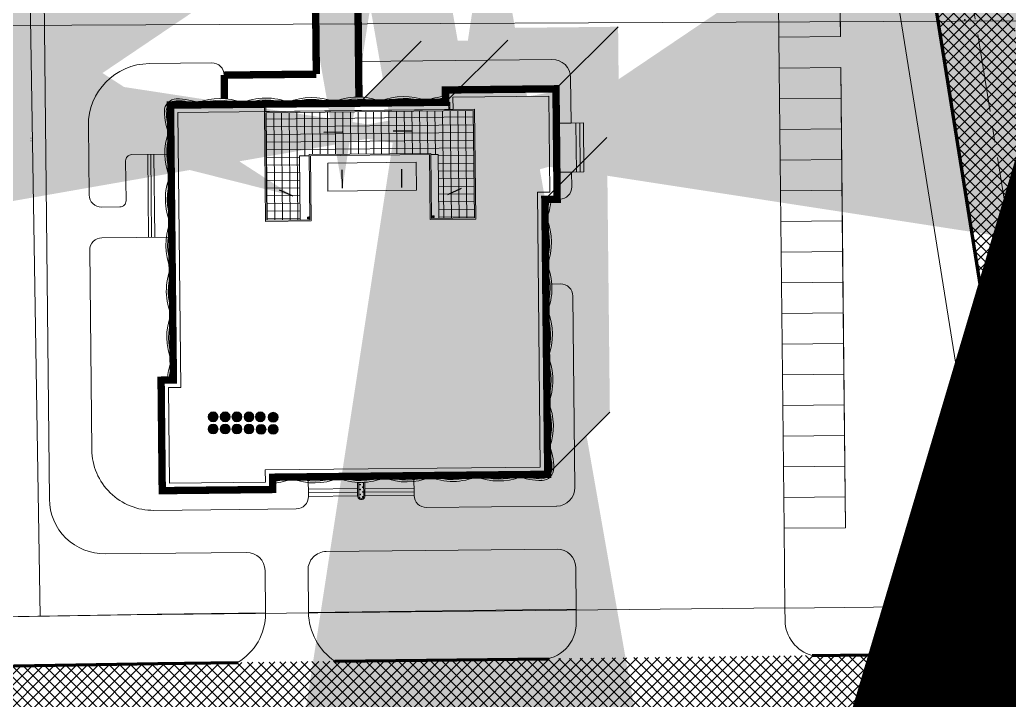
# Model space of a CAD drawing. Header units: millimetres. Extents: x 89040 to 596321, y -313033 to 2401191.
# Drawn here: x 596050.8 to 596131.4, y 1200620 to 1200675.4 of the extents above; entities that cross this region are included whole.
import ezdxf

# ---------------------------------------------------------------- set-up
doc = ezdxf.new("R2010")
doc.units = ezdxf.units.MM
doc.header["$MEASUREMENT"] = 0
doc.linetypes.add('CENTER', pattern=[50.8, 31.75, -6.35, 6.35, -6.35])
doc.layers.get('0').update_dxf_attribs({"color": 251, "lineweight": 9})
for name, color, linetype, lineweight in [('1', 8, 'Continuous', 13), ('3', 8, 'Continuous', 9), ('4 duong di', 11, 'Continuous', 9), ('BONGDO', 251, 'Continuous', 9), ('CAYXANH', 103, 'Continuous', 9), ('CONGTRINH', 7, 'Continuous', 20), ('CONGTRINH2', 30, 'Continuous', 18), ('HATCH', 8, 'Continuous', 5), ('KY HIEU', 9, 'Continuous', 9), ('LEDUONG', 6, 'Continuous', 20), ('LONGDUONG', 4, 'Continuous', 90), ('MANH', 8, 'Continuous', 9), ('NET 1', 53, 'Continuous', 15), ('NET 2', 8, 'Continuous', 9), ('tang cao', 7, 'Continuous', 5), ('TRAN', 141, 'Continuous', 9), ('truc', 8, 'CENTER', 9), ('VD', 144, 'Continuous', 5)]:
    doc.layers.add(name, color=color, linetype=linetype, lineweight=lineweight)
doc.layers.add('DUONG NOI BO CONG TRINH', color=7, linetype='Continuous', lineweight=20, true_color=0x5e5e5e)
doc.layers.add('NOI-SUY-5', color=5, linetype='Continuous')
doc.styles.add('THAO', font='VHELVCN.TTF')
doc.styles.add('VN', font='VHELVCN.TTF')
doc.dimstyles.new('HOA75', dxfattribs={"dimscale": 0, "dimtxt": 450, "dimasz": 120, "dimexe": 150, "dimexo": 0, "dimgap": 50, "dimtad": 1, "dimdec": 0, "dimrnd": 0.001, "dimzin": 13, "dimdsep": 46, "dimtxsty": 'VN', "dimblk": 'TICKA', "dimcen": 0.09, "dimclrd": 9, "dimclre": 9, "dimclrt": 7, "dimadec": 0, "dimazin": 0, "dimtfac": 1, "dimtdec": 0, "dimtix": 1, "dimtmove": 2, "dimatfit": 3, "dimldrblk": 'PL1', "dimfxl": 1, "dimtolj": 1, "dimtzin": 13, "dimarcsym": 0})
doc.dimstyles.new('SK100-M', dxfattribs={"dimscale": 100, "dimtxt": 3.6, "dimasz": 1.5, "dimexe": 3, "dimexo": 2, "dimgap": 0.5, "dimtad": 1, "dimdec": 0, "dimtxsty": 'THAO', "dimblk": 'ARCHTICK', "dimcen": 0.091, "dimdle": 3, "dimclrd": 256, "dimclre": 256, "dimclrt": 9, "dimadec": 0, "dimazin": 0, "dimtfac": 1, "dimtdec": 0, "dimtmove": 2, "dimatfit": 3, "dimfxl": 55, "dimfxlon": 1, "dimlwe": -1, "dimarcsym": 0})

# ---------------------------------------------------------------- blocks, each defined once
blk = doc.blocks.new('_ARCHTICK')
at = {"color": 0, "linetype": 'ByBlock', "const_width": 0.15}
blk.add_lwpolyline([(-0.5, -0.5), (0.5, 0.5)], dxfattribs=at)
blk = doc.blocks.new('A$C1DBB6D49')
at = {"layer": 'VD', "linetype": 'ByBlock'}
for p, q in [((0, 150), (150, 0)), ((150, 150), (0, 0))]:
    blk.add_line(p, q, dxfattribs=at)
blk.add_lwpolyline([(0, 0), (150, 0), (150, 150), (0, 150)], close=True, dxfattribs=at)
blk.add_circle((75, 75), 70, dxfattribs=at)
blk = doc.blocks.new('PL')
at = {"layer": '1', "ltscale": 100}
blk.add_line((4.0299, 0), (-6.6714, 0), dxfattribs=at)
at = {"layer": '1', "ltscale": 100, "const_width": 1.6}
blk.add_lwpolyline([(0, 0), (-2.5668, -8.5083)], dxfattribs=at)
blk = doc.blocks.new('PL1')
at = {"layer": '4 duong di', "ltscale": 100, "xscale": 0.25, "yscale": 0.25, "zscale": 0.25}
blk.add_blockref('PL', (0, 0), dxfattribs=at)
blk = doc.blocks.new('TICKA')
at = {"color": 0}
for p, q in [((0, 2.5), (0, -2.5)), ((-2.5, 0), (2.5, 0))]:
    blk.add_line(p, q, dxfattribs=at)
at = {"color": 0, "const_width": 0.5}
blk.add_lwpolyline([(-0.70711, -0.70711), (0.70711, 0.70711)], dxfattribs=at)
at = {"color": 0, "const_width": 0.25}
for points in [[(0.58211, 0.70711, 1), (0.83211, 0.70711, 1)], [(-0.83211, -0.70711, 1), (-0.58211, -0.70711, 1)]]:
    blk.add_lwpolyline(points, format="xyb", close=True, dxfattribs=at)

msp = doc.modelspace()

# ---------------------------------------------------------------- hatches: boundary and pattern name
at = {"layer": 'BONGDO'}
h = msp.add_hatch(dxfattribs=at)
h.set_pattern_fill('ANSI35', color=256, style=0)
h.set_pattern_definition([(45, (594650.35277, 1198136.11867), (-0.176776695, 0.176776695), []), (45, (594650.52954, 1198136.11867), (-0.176776695, 0.176776695), [0.3125, -0.0625, 0, -0.0625])])
h.paths.add_polyline_path([(596093.829, 1200638.386), (596098.887, 1200643.444), (596098.652, 1200665.843), (596099.652, 1200665.853), (596099.558, 1200674.853), (596090.558, 1200674.758), (596090.569, 1200673.758), (596083.519, 1200673.685), (596078.462, 1200668.627), (596085.511, 1200668.701), (596085.681, 1200669.703), (596094.5, 1200669.795), (596094.594, 1200660.895), (596093.594, 1200660.885)])
at = {"layer": 'DUONG NOI BO CONG TRINH'}
h = msp.add_hatch(dxfattribs=at)
h.set_pattern_fill('NET', color=256, scale=5, angle=45, style=0)
h.set_pattern_definition([(45, (594650.35277, 1198136.11867), (-0.44194174, 0.44194174), []), (135, (594650.35277, 1198136.11867), (-0.44194174, -0.44194174), [])])
h.paths.add_polyline_path([(596125.636, 1200623.821), (596145, 1200623.984), (596142.653, 1200625.111), (596141.555, 1200625.888), (596140.542, 1200626.912), (596139.37, 1200628.827), (596138.811, 1200630.746), (596138.46, 1200632.946), (596137.839, 1200636.845), (596125.251, 1200716.459), (596125.539, 1200718.587), (596127.119, 1200721.597), (596128.518, 1200722.909), (596129.963, 1200723.752), (596133.108, 1200724.458), (596135.009, 1200724.492), (596138.054, 1200724.547), (596137.946, 1200730.546), (596133.54, 1200730.466), (596129.898, 1200730.401), (596127.934, 1200730.61), (596125.845, 1200731.42), (596124.617, 1200732.268), (596122.898, 1200734.278), (596121.854, 1200737.141), (596121.487, 1200739.445), (596110.664, 1200807.35), (596110.222, 1200810.757), (596110.488, 1200812.802), (596111.107, 1200814.413), (596111.99, 1200815.772), (596113.474, 1200817.195), (596115.296, 1200818.202), (596117.762, 1200818.743), (596096.844, 1200817.536), (596099.878, 1200816.56), (596101.163, 1200815.716), (596102.462, 1200814.395), (596103.625, 1200812.328), (596104.048, 1200810.742), (596104.763, 1200806.254), (596113.894, 1200748.961), (596115.441, 1200739.26), (596115.403, 1200736.523), (596114.787, 1200734.612), (596112.482, 1200731.71), (596109.181, 1200730.171), (596106.202, 1200729.976), (596101.371, 1200729.892), (596004.234, 1200728.144), (595999.946, 1200728.067), (595997.79, 1200728.169), (595996.363, 1200728.729), (595995.115, 1200729.759), (595994.54, 1200730.567), (595994.052, 1200731.749), (595993.938, 1200733.809), (595991.47, 1200717.762), (595992.073, 1200719.487), (595993.122, 1200720.768), (595995.007, 1200721.801), (595997.234, 1200722.021), (595998.32, 1200722.045), (596004.052, 1200722.171), (596105.567, 1200723.92), (596108.982, 1200723.978), (596113.06, 1200723.754), (596116.201, 1200722.128), (596118.078, 1200719.824), (596119.058, 1200716.565), (596123.76, 1200687.063), (596132.032, 1200635.157), (596132.476, 1200631.737), (596132.121, 1200629.378), (596131.596, 1200628.089), (596130.593, 1200626.581), (596129.602, 1200625.594), (596128.396, 1200624.763), (596126.758, 1200624.069)])
h = msp.add_hatch(dxfattribs=at)
h.set_pattern_fill('NET', color=256, scale=5, angle=45, style=0)
h.set_pattern_definition([(45, (27179.217, -3.7959), (-0.44194173824, 0.44194173824), []), (135, (27179.217, -3.7959), (-0.44194173824, -0.44194173824), [])])
h.paths.add_polyline_path([(595998.656, 1200617.011), (596052.618, 1200617.66, -1.001506), (596052.642, 1200615.66), (595998.68, 1200615.011, -1.001506)], flags=16)
h.paths.add_polyline_path([(596078.616, 1200618.011), (596120.713, 1200618.581, -1), (596120.74, 1200616.581), (596078.643, 1200616.011, -1)], flags=16)
h.paths.add_polyline_path([(596146.925, 1200618.935), (596194.751, 1200619.582, -1), (596194.778, 1200617.582), (596146.952, 1200616.935, -1)], flags=16)
edge = h.paths.add_edge_path()
edge.add_line((595975.366, 1200621.615), (595814.219, 1200619.436))
edge.add_line((595814.219, 1200619.436), (595814.219, 1200614.44))
edge.add_line((595814.219, 1200614.44), (595970.654, 1200616.632))
edge.add_arc((595970.669, 1200615.632), 1, -89.2251, 90.83071, ccw=False)
edge.add_line((595970.683, 1200614.632), (595814.219, 1200612.44))
edge.add_line((595814.219, 1200612.44), (595814.219, 1200607.435))
edge.add_line((595814.219, 1200607.435), (595974.19, 1200609.598))
edge.add_arc((595974.285, 1200602.599), 7, 0, 90.7749, ccw=False)
edge.add_line((595981.285, 1200602.599), (595981.285, 1200568.116))
edge.add_line((595981.285, 1200568.116), (595987.285, 1200568.116))
edge.add_line((595987.285, 1200568.116), (595987.285, 1200602.869))
edge.add_arc((595994.285, 1200602.869), 7, 90.7749, 180, ccw=False)
edge.add_line((595994.19, 1200609.869), (596214.85, 1200612.853))
edge.add_arc((596214.958, 1200604.854), 8, 0.7749, 90.7749, ccw=False)
edge.add_line((596222.957, 1200604.962), (596223.122, 1200592.784))
edge.add_line((596223.122, 1200592.784), (596232.209, 1200584.085))
edge.add_line((596232.209, 1200584.085), (596230.713, 1200568.116))
edge.add_line((596230.713, 1200568.116), (596235.734, 1200568.116))
edge.add_line((596235.734, 1200568.116), (596236.802, 1200579.51))
edge.add_arc((596237.798, 1200579.417), 1, -5.35326, 174.64674, ccw=False)
edge.add_line((596238.793, 1200579.323), (596237.743, 1200568.116))
edge.add_line((596237.743, 1200568.116), (596242.765, 1200568.116))
edge.add_line((596242.765, 1200568.116), (596246.715, 1200610.264))
edge.add_line((596246.715, 1200610.264), (596249.386, 1200635.205))
edge.add_arc((596209.613, 1200639.465), 40, 353.8867, 369.97261)
edge.add_line((596249.009, 1200646.392), (596246.001, 1200663.499))
edge.add_line((596246.001, 1200663.499), (596243.075, 1200681.546))
edge.add_line((596243.075, 1200681.546), (596240.952, 1200693.979))
edge.add_line((596240.952, 1200693.979), (596234.861, 1200727.436))
edge.add_line((596234.861, 1200727.436), (596233.108, 1200738.302))
edge.add_line((596233.108, 1200738.302), (596228.044, 1200738.302))
edge.add_line((596228.044, 1200738.302), (596229.933, 1200726.59))
edge.add_line((596229.933, 1200726.59), (596240.651, 1200667.717))
edge.add_arc((596239.627, 1200667.759), 1.025, 202.99818, 357.63741, ccw=False)
edge.add_line((596238.684, 1200667.359), (596227.962, 1200726.252))
edge.add_line((596227.962, 1200726.252), (596226.018, 1200738.302))
edge.add_line((596226.018, 1200738.302), (596220.953, 1200738.302))
edge.add_line((596220.953, 1200738.302), (596223.034, 1200725.406))
edge.add_line((596223.034, 1200725.406), (596234.527, 1200662.272))
edge.add_line((596234.527, 1200662.272), (596222.347, 1200650.092))
edge.add_line((596222.347, 1200650.092), (596222.578, 1200632.96))
edge.add_arc((596214.579, 1200632.851), 8, -89.2251, 0.7749, ccw=False)
edge.add_line((596214.687, 1200624.852), (596214.35, 1200624.848))
edge.add_arc((596214.269, 1200630.847), 6, 180.7749, 270.7749, ccw=False)
edge.add_line((596208.269, 1200630.766), (596207.34, 1200699.451))
edge.add_line((596207.34, 1200699.451), (596201.599, 1200738.302))
edge.add_line((596201.599, 1200738.302), (596196.544, 1200738.302))
edge.add_line((596196.544, 1200738.302), (596202.248, 1200699.71))
edge.add_arc((596192.355, 1200698.248), 10, 0.7749, 8.40676, ccw=False)
edge.add_line((596202.354, 1200698.383), (596203.243, 1200632.698))
edge.add_arc((596195.244, 1200632.59), 8, -89.39342, 0.7749, ccw=False)
edge.add_line((596195.328, 1200624.59), (596062.072, 1200622.984))
edge.add_line((596062.072, 1200622.984), (595993.4, 1200621.859))
edge.add_arc((595993.285, 1200627.858), 6, 180, 271.10139, ccw=False)
edge.add_line((595987.285, 1200627.858), (595987.285, 1200690.09))
edge.add_arc((595993.285, 1200690.09), 6, 171.2562, 180, ccw=False)
edge.add_line((595987.354, 1200691.002), (595994.629, 1200738.302))
edge.add_line((595994.629, 1200738.302), (595988.559, 1200738.302))
edge.add_line((595988.559, 1200738.302), (595981.354, 1200691.461))
edge.add_arc((595987.285, 1200690.549), 6, 171.2562, 180)
edge.add_line((595981.285, 1200690.549), (595981.285, 1200627.615))
edge.add_arc((595975.285, 1200627.615), 6, 270.7749, 360, ccw=False)
at = {"layer": 'HATCH', "linetype": 'ByBlock'}
h = msp.add_hatch(dxfattribs=at)
h.set_pattern_fill('NET', color=256, scale=5, angle=90.6, style=0)
h.set_pattern_definition([(90.6, (596087.8461, 1200660.6248), (-0.624966, -0.006545), []), (180.6, (596087.8461, 1200660.6248), (0.006545, -0.624966), [])])
h.paths.add_polyline_path([(596087.769, 1200668.024), (596070.87, 1200667.847), (596070.961, 1200659.098), (596073.661, 1200659.126), (596073.607, 1200664.326), (596074.407, 1200664.334), (596074.405, 1200664.434), (596084.305, 1200664.538), (596084.306, 1200664.438), (596084.906, 1200664.444), (596084.96, 1200659.245), (596087.86, 1200659.275)])
at = {"layer": 'MANH'}
h = msp.add_hatch(dxfattribs=at)
h.set_pattern_fill('CROSS', color=256, scale=0.8, angle=90.6, style=0)
h.set_pattern_definition([(90.6, (597273.80756, 1201002.23175), (-0.20208339, 0.197894676), [0.1, -0.3]), (180.6, (597273.85704, 1201002.28227), (-0.197894677, -0.20208339), [0.1, -0.3])])
edge = h.paths.add_edge_path()
edge.add_ellipse((596078.584, 1200642.726), major_axis=(3.536, 3.536), ratio=1, start_angle=223.29996, end_angle=227.88484)
edge.add_line((596078.835, 1200637.732), (596078.847, 1200636.629))
edge.add_ellipse((596078.647, 1200636.627), major_axis=(0.141, 0.141), ratio=1, start_angle=135.6, end_angle=315.6, ccw=False)
edge.add_line((596078.447, 1200636.625), (596078.435, 1200637.728))
at = {"layer": 'tang cao'}
h = msp.add_hatch(color=256, dxfattribs=at)
edge = h.paths.add_edge_path()
edge.add_arc((596066.585, 1200643.07), 0.399, 0, 360)
h = msp.add_hatch(color=256, dxfattribs=at)
edge = h.paths.add_edge_path()
edge.add_arc((596067.565, 1200643.07), 0.399, 0, 360)
h = msp.add_hatch(color=256, dxfattribs=at)
edge = h.paths.add_edge_path()
edge.add_arc((596068.519, 1200643.07), 0.399, 0, 360)
h = msp.add_hatch(color=256, dxfattribs=at)
edge = h.paths.add_edge_path()
edge.add_arc((596069.499, 1200643.07), 0.399, 0, 360)
h = msp.add_hatch(color=256, dxfattribs=at)
edge = h.paths.add_edge_path()
edge.add_arc((596070.434, 1200643.07), 0.399, 0, 360)
h = msp.add_hatch(color=256, dxfattribs=at)
edge = h.paths.add_edge_path()
edge.add_arc((596071.472, 1200643.04), 0.399, 0, 360)
h = msp.add_hatch(color=256, dxfattribs=at)
edge = h.paths.add_edge_path()
edge.add_arc((596066.585, 1200642.075), 0.399, 0, 360)
h = msp.add_hatch(color=256, dxfattribs=at)
edge = h.paths.add_edge_path()
edge.add_arc((596067.565, 1200642.075), 0.399, 0, 360)
h = msp.add_hatch(color=256, dxfattribs=at)
edge = h.paths.add_edge_path()
edge.add_arc((596068.519, 1200642.075), 0.399, 0, 360)
h = msp.add_hatch(color=256, dxfattribs=at)
edge = h.paths.add_edge_path()
edge.add_arc((596069.499, 1200642.075), 0.399, 0, 360)
h = msp.add_hatch(color=256, dxfattribs=at)
edge = h.paths.add_edge_path()
edge.add_arc((596070.491, 1200642.045), 0.399, 0, 360)
h = msp.add_hatch(color=256, dxfattribs=at)
edge = h.paths.add_edge_path()
edge.add_arc((596071.472, 1200642.045), 0.399, 0, 360)

# ---------------------------------------------------------------- linework, layer by layer
at = {"layer": '1', "color": 3}
for p, q in [((596112.657, 1200673.992), (596117.657, 1200674.045)), ((596067.487, 1200670.912), (596067.507, 1200668.992)), ((596112.684, 1200671.492), (596117.683, 1200671.544)), ((596094.595, 1200660.796), (596094.795, 1200660.798))]:
    msp.add_line(p, q, dxfattribs=at)
at = {"layer": '3'}
for p, q in [((596112.71, 1200668.992), (596117.71, 1200669.044)), ((596112.736, 1200666.491), (596117.736, 1200666.544)), ((596061.325, 1200657.697), (596061.255, 1200664.447)), ((596061.575, 1200657.7), (596061.505, 1200664.449)), ((596061.825, 1200657.702), (596061.755, 1200664.452)), ((596112.762, 1200663.991), (596117.762, 1200664.043)), ((596112.788, 1200661.491), (596117.788, 1200661.543)), ((596112.815, 1200658.99), (596117.814, 1200659.043)), ((596112.841, 1200656.49), (596117.84, 1200656.542)), ((596112.867, 1200653.99), (596117.867, 1200654.042)), ((596112.893, 1200651.489), (596117.893, 1200651.542)), ((596112.919, 1200648.989), (596117.919, 1200649.041)), ((596112.946, 1200646.489), (596117.945, 1200646.541)), ((596112.972, 1200643.988), (596117.971, 1200644.041)), ((596112.998, 1200641.488), (596117.998, 1200641.54)), ((596113.024, 1200638.988), (596118.024, 1200639.04)), ((596113.05, 1200636.487), (596118.05, 1200636.54))]:
    msp.add_line(p, q, dxfattribs=at)
at = {"layer": 'BONGDO'}
for p, q in [((596094.5, 1200669.795), (596099.558, 1200674.853)), ((596078.462, 1200668.627), (596083.519, 1200673.685)), ((596085.511, 1200668.701), (596090.569, 1200673.758)), ((596093.595, 1200660.785), (596098.652, 1200665.843)), ((596093.829, 1200638.386), (596098.887, 1200643.444))]:
    msp.add_line(p, q, dxfattribs=at)
at = {"layer": 'CAYXANH'}
for p, q in [((596051.762, 1200665.769), (596051.748, 1200665.768)), ((596051.766, 1200665.549), (596051.752, 1200665.548))]:
    msp.add_line(p, q, dxfattribs=at)
at = {"layer": 'CONGTRINH'}
msp.add_line((596067.487, 1200670.912), (596074.987, 1200670.991), dxfattribs=at)
at = {"layer": 'CONGTRINH', "const_width": 0.6}
for points in [[(596074.915, 1200677.89), (596074.987, 1200670.991)], [(596078.457, 1200669.118), (596078.364, 1200677.926)], [(596074.987, 1200670.991), (596067.487, 1200670.912)], [(596067.487, 1200670.912), (596067.507, 1200668.992)], [(596063.113, 1200668.466), (596063.347, 1200646.067), (596062.347, 1200646.057), (596062.441, 1200637.057), (596071.441, 1200637.152), (596071.431, 1200638.152), (596093.829, 1200638.386), (596093.595, 1200660.785), (596094.595, 1200660.796), (596094.5, 1200669.795), (596085.501, 1200669.701), (596085.511, 1200668.701), (596063.113, 1200668.466)]]:
    msp.add_lwpolyline(points, dxfattribs=at)
at = {"layer": 'CONGTRINH2'}
msp.add_lwpolyline([(596063.719, 1200667.873), (596063.953, 1200645.474), (596062.954, 1200645.463), (596063.035, 1200637.664), (596070.835, 1200637.745), (596070.824, 1200638.745), (596093.223, 1200638.98), (596092.988, 1200661.379), (596093.988, 1200661.389), (596093.907, 1200669.189), (596086.107, 1200669.107), (596086.118, 1200668.107)], close=True, dxfattribs=at)
at = {"layer": 'HATCH'}
msp.add_line((596094.594, 1200660.895), (596094.794, 1200660.898), dxfattribs=at)
for points in [[(596117.657, 1200674.045), (596117.448, 1200694.047), (596112.448, 1200693.995), (596112.657, 1200673.992)], [(596118.076, 1200634.039), (596117.683, 1200671.544), (596112.684, 1200671.492), (596113.076, 1200633.987)]]:
    msp.add_lwpolyline(points, close=True, dxfattribs=at)
at = {"layer": 'LEDUONG'}
for p, q in [((596050.986, 1200719.994), (596052.507, 1200626.826)), ((596053.248, 1200636.361), (596052.444, 1200713.157)), ((596117.657, 1200674.045), (596117.448, 1200694.047)), ((596112.657, 1200673.992), (596117.657, 1200674.045)), ((596112.684, 1200671.492), (596112.657, 1200673.992)), ((596066.477, 1200671.902), (596061.377, 1200671.848)), ((596094.175, 1200672.192), (596078.426, 1200672.027)), ((596112.684, 1200671.492), (596117.683, 1200671.544)), ((596117.841, 1200656.533), (596117.683, 1200671.544)), ((596095.73, 1200667.008), (596095.691, 1200670.708)), ((596094.53, 1200666.995), (596095.73, 1200667.008)), ((596096.73, 1200667.018), (596095.73, 1200667.008)), ((596094.572, 1200662.996), (596095.772, 1200663.008)), ((596096.772, 1200663.019), (596095.772, 1200663.008)), ((596095.784, 1200661.808), (596095.772, 1200663.008)), ((596063.225, 1200657.717), (596057.526, 1200657.657)), ((596056.536, 1200656.647), (596056.706, 1200640.398)), ((596117.867, 1200654.034), (596117.841, 1200656.533)), ((596093.667, 1200653.885), (596094.867, 1200653.898)), ((596118.076, 1200634.039), (596117.867, 1200654.034)), ((596096.041, 1200637.309), (596095.877, 1200652.909)), ((596074.331, 1200638.182), (596074.347, 1200636.582)), ((596082.93, 1200638.272), (596082.947, 1200636.672)), ((596061.758, 1200635.45), (596073.358, 1200635.572)), ((596094.556, 1200635.794), (596083.957, 1200635.683)), ((596113.076, 1200633.987), (596118.076, 1200634.039)), ((596113.076, 1200633.987), (596113.144, 1200627.488)), ((596075.794, 1200632.097), (596094.593, 1200632.294)), ((596057.795, 1200631.909), (596069.295, 1200632.029)), ((596125.189, 1200627.614), (596128.819, 1200631.906)), ((596070.81, 1200630.546), (596070.847, 1200627.045)), ((596074.31, 1200630.579), (596074.347, 1200627.067)), ((596096.109, 1200630.81), (596096.145, 1200627.31)), ((596074.346, 1200627.132), (596096.145, 1200627.395)), ((596113.144, 1200627.488), (596113.155, 1200626.488)), ((596026.189, 1200626.392), (596062.019, 1200626.983)), ((596062.019, 1200626.983), (596070.847, 1200627.09)), ((596096.156, 1200626.31), (596096.145, 1200627.31))]:
    msp.add_line(p, q, dxfattribs=at)
for points in [[(596128.055, 1200641.05), (596118.394, 1200701.671)], [(595990.285, 1200647.02), (595990.285, 1200630.799), (595995.284, 1200625.882), (596059.874, 1200626.948), (596113.144, 1200627.506)], [(596128.055, 1200641.05), (596129.41, 1200632.605), (596125.189, 1200627.614)], [(596125.189, 1200627.614), (596113.144, 1200627.488)]]:
    msp.add_lwpolyline(points, dxfattribs=at)
msp.add_lwpolyline([(596063.155, 1200664.466), (596059.955, 1200664.433, 0.414214), (596059.46, 1200663.928), (596059.494, 1200660.678, -0.414214), (596058.999, 1200660.173), (596057.499, 1200660.157, -0.414214), (596056.489, 1200661.146), (596056.43, 1200666.796)], format="xyb", dxfattribs=at)
for centre, radius, start, end in [((596061.429, 1200666.849), 5, 90.6, 180.6), ((596066.487, 1200670.902), 1, 0.6, 90.6), ((596094.191, 1200670.692), 1.5, 0.6, 90.6), ((596094.784, 1200661.798), 1, 270.6, 0.6), ((596057.536, 1200656.657), 1, 90.6, 180.6), ((596094.877, 1200652.898), 1, 0.6, 90.6), ((596061.706, 1200640.45), 5, 180.6, 270.6), ((596094.541, 1200637.294), 1.5, 270.6, 0.6), ((596057.748, 1200636.408), 4.5, 180.6, 270.6), ((596073.347, 1200636.572), 1, 270.6, 0.6), ((596083.946, 1200636.683), 1, 180.6, 270.6), ((596094.609, 1200630.794), 1.5, 0.6, 90.6), ((596069.31, 1200630.529), 1.5, 0.64242, 90.59743), ((596075.811, 1200630.596), 1.501, 90.6253, 180.64714), ((596066.245, 1200627.028), 4.602, 300.50404, 0.21648), ((596079.284, 1200627.236), 4.939, 181.20165, 235.65219), ((596093.156, 1200626.278), 3, 270.6, 0.6), ((596116.155, 1200626.519), 3, 180.6, 254.65773)]:
    msp.add_arc(centre, radius, start, end, dxfattribs=at)
at = {"layer": 'LONGDUONG'}
msp.add_line((596027.719, 1200622.421), (596062.072, 1200622.984), dxfattribs=at)
at = {"layer": 'LONGDUONG', "flags": 128}
msp.add_lwpolyline([(596115.361, 1200623.626), (596119.942, 1200623.681, 0.45765), (596131.648, 1200637.569), (596121.696, 1200700.009)], format="xyb", dxfattribs=at)
for points in [[(596076.498, 1200623.158), (596093.881, 1200623.367)], [(596062.072, 1200622.984), (596068.581, 1200623.062)]]:
    msp.add_lwpolyline(points, dxfattribs=at)
at = {"layer": 'MANH'}
for p, q in [((596096.172, 1200663.012), (596096.13, 1200667.012)), ((596096.472, 1200663.015), (596096.43, 1200667.015)), ((596096.772, 1200663.019), (596096.73, 1200667.018)), ((596074.341, 1200637.182), (596078.341, 1200637.224)), ((596078.347, 1200636.624), (596078.335, 1200637.732)), ((596078.447, 1200636.625), (596078.435, 1200637.728)), ((596078.847, 1200636.629), (596078.835, 1200637.732)), ((596078.947, 1200636.63), (596078.935, 1200637.738)), ((596082.94, 1200637.272), (596078.941, 1200637.23)), ((596074.344, 1200636.882), (596078.344, 1200636.924)), ((596074.347, 1200636.582), (596078.347, 1200636.624)), ((596082.943, 1200636.972), (596078.944, 1200636.93)), ((596082.947, 1200636.672), (596078.947, 1200636.63))]:
    msp.add_line(p, q, dxfattribs=at)
for radius in [0.3, 0.2]:
    msp.add_arc((596078.647, 1200636.627), radius, 180.6, 0.6, dxfattribs=at)
at = {"layer": 'NET 1', "linetype": 'ByBlock'}
for points in [[(596085.868, 1200668.105), (596085.868, 1200668.105), (596085.861, 1200668.704), (596070.762, 1200668.546), (596070.768, 1200667.946)], [(596070.768, 1200667.946), (596070.768, 1200667.946), (596070.868, 1200667.947), (596070.863, 1200668.447), (596085.762, 1200668.603), (596085.768, 1200668.103), (596085.868, 1200668.105), (596085.868, 1200668.105)]]:
    msp.add_lwpolyline(points, dxfattribs=at)
for points in [[(596074.405, 1200664.434), (596074.461, 1200659.135), (596070.961, 1200659.098), (596070.87, 1200667.847), (596087.769, 1200668.024), (596087.86, 1200659.275), (596084.36, 1200659.238), (596084.305, 1200664.538)], [(596075.937, 1200661.45), (596075.913, 1200663.75), (596083.112, 1200663.825), (596083.136, 1200661.526)]]:
    msp.add_lwpolyline(points, close=True, dxfattribs=at)
at = {"layer": 'NET 2'}
for points in [[(596084.306, 1200664.438), (596084.906, 1200664.444), (596084.96, 1200659.245)], [(596074.407, 1200664.334), (596073.607, 1200664.326), (596073.661, 1200659.126)]]:
    msp.add_lwpolyline(points, dxfattribs=at)
for centre, radius, start, end in [((596067.11, 1200664.008), 5, 68.56384, 110.78618), ((596067.11, 1200664.008), 4.85, 70.37138, 108.75462), ((596074.609, 1200664.087), 5, 68.55675, 112.63506), ((596074.609, 1200664.087), 4.85, 70.36389, 110.83611), ((596082.108, 1200664.166), 5, 68.55346, 112.63178), ((596082.108, 1200664.166), 4.85, 70.36035, 110.82376), ((596067.653, 1200664.563), 5, 160.38819, 202.64069), ((596067.653, 1200664.563), 4.85, 162.41873, 200.83348), ((596067.731, 1200657.063), 5, 158.54232, 202.64781), ((596089.132, 1200657.288), 4.85, 340.38546, 20.81751), ((596089.132, 1200657.288), 5, 338.57707, 22.62569), ((596067.731, 1200657.063), 4.85, 160.34892, 200.841), ((596089.211, 1200649.789), 4.85, 340.38192, 20.81397), ((596089.211, 1200649.789), 5, 338.57378, 22.6224), ((596067.809, 1200649.564), 5, 158.54557, 202.65113), ((596067.809, 1200649.564), 4.85, 160.35242, 200.84458), ((596089.289, 1200642.289), 4.85, 342.45473, 20.80648), ((596089.289, 1200642.289), 5, 340.42403, 22.6153), ((596074.833, 1200642.685), 5, 248.56972, 292.64558), ((596074.833, 1200642.685), 4.85, 250.37755, 290.83837), ((596082.332, 1200642.764), 5, 248.57304, 292.64883), ((596082.332, 1200642.764), 4.85, 250.38113, 290.84187), ((596089.832, 1200642.844), 5, 248.58017, 290.8016), ((596089.832, 1200642.844), 4.85, 250.38865, 288.77192), ((596089.773, 1200634.593), 4, 67.04682, 70.24687)]:
    msp.add_arc(centre, radius, start, end, dxfattribs=at)
at = {"layer": 'NOI-SUY-5'}
for p in [(596127.784, 1200675.404), (596130.195, 1200657.884)]:
    msp.add_point(p, dxfattribs=at)
at = {"layer": 'tang cao'}
for centre in [(596066.585, 1200643.07), (596067.565, 1200643.07), (596068.519, 1200643.07), (596069.499, 1200643.07), (596070.434, 1200643.07), (596071.472, 1200643.04), (596066.585, 1200642.075), (596067.565, 1200642.075), (596068.519, 1200642.075), (596069.499, 1200642.075), (596070.491, 1200642.045), (596071.472, 1200642.045)]:
    msp.add_circle(centre, 0.399, dxfattribs=at)
at = {"layer": 'TRAN'}
msp.add_lwpolyline([(596074.507, 1200664.335), (596074.562, 1200659.036), (596070.862, 1200658.997), (596070.768, 1200667.946), (596087.868, 1200668.125), (596087.961, 1200659.176), (596084.261, 1200659.137), (596084.206, 1200664.437), (596074.507, 1200664.335)], dxfattribs=at)
at = {"layer": 'TRAN', "linetype": 'ByBlock'}
for centre, radius, start, end in [((596063.619, 1200667.971), 1, 90.6, 180.60946), ((596063.619, 1200667.971), 0.85, 90.6, 180.60946), ((596063.661, 1200663.972), 5, 67.04327, 90.91846), ((596063.661, 1200663.972), 4.85, 68.70117, 90.91846), ((596067.171, 1200672.259), 4, 247.04327, 250.23341), ((596067.177, 1200672.259), 4, 290.96659, 294.15673), ((596070.86, 1200664.047), 5, 66.49497, 114.15673), ((596070.86, 1200664.047), 4.85, 68.70117, 112.49883), ((596074.369, 1200672.334), 4, 247.04327, 250.23341), ((596074.677, 1200672.337), 4, 290.96659, 294.15673), ((596078.36, 1200664.126), 5, 67.04327, 114.15673), ((596078.36, 1200664.126), 4.85, 68.70117, 112.49883), ((596081.87, 1200672.413), 4, 247.04327, 250.23341), ((596082.176, 1200672.416), 4, 290.96659, 294.15673), ((596085.859, 1200664.204), 5, 94.03981, 114.15673), ((596085.859, 1200664.204), 4.85, 94.14633, 112.49883), ((596067.619, 1200668.013), 5, 180.28154, 204.15673), ((596067.619, 1200668.013), 4.85, 180.28154, 202.47075), ((596059.406, 1200664.331), 4, 20.99311, 24.15318), ((596067.693, 1200660.813), 5, 157.03972, 204.15318), ((596059.407, 1200664.324), 4, 337.03972, 340.20691), ((596067.693, 1200660.813), 4.85, 158.71453, 202.48547), ((596089.093, 1200661.038), 4.85, 338.67041, 357.05367), ((596089.093, 1200661.038), 5, 337.04327, 357.16019), ((596059.481, 1200657.131), 4, 20.97477, 24.15318), ((596097.38, 1200657.528), 4, 157.04327, 160.27345), ((596097.383, 1200657.221), 4, 200.92655, 204.15673), ((596089.171, 1200653.538), 5, 337.04327, 24.15673), ((596067.772, 1200653.314), 5, 157.03972, 204.15318), ((596067.772, 1200653.314), 4.85, 158.69982, 202.50018), ((596059.485, 1200656.825), 4, 337.03972, 340.22601), ((596089.171, 1200653.538), 4.85, 338.67041, 22.52959), ((596097.459, 1200650.028), 4, 157.04327, 160.27345), ((596059.559, 1200649.631), 4, 20.95566, 24.15318), ((596097.462, 1200649.722), 4, 200.92655, 204.15673), ((596067.85, 1200645.814), 5, 157.03972, 177.15664), ((596067.85, 1200645.814), 4.85, 158.68511, 177.05051), ((596059.563, 1200649.325), 4, 337.03972, 340.24512), ((596089.25, 1200646.039), 4.85, 338.67041, 22.52959), ((596089.25, 1200646.039), 5, 337.04327, 24.15673), ((596097.537, 1200642.528), 4, 157.04327, 160.27345), ((596097.537, 1200642.522), 4, 200.92655, 204.15673), ((596089.325, 1200638.839), 4.85, 0.28154, 22.52959), ((596089.325, 1200638.839), 5, 0.28154, 24.15673), ((596093.325, 1200638.881), 0.85, 270.59054, 0.6), ((596093.325, 1200638.881), 1, 270.59054, 0.6), ((596071.084, 1200642.647), 4.85, 274.14949, 292.54562), ((596071.084, 1200642.647), 5, 274.04336, 294.16028), ((596074.768, 1200634.435), 4, 110.91483, 114.16028), ((596075.074, 1200634.438), 4, 67.04682, 70.28439), ((596078.584, 1200642.726), 5, 247.04682, 294.16028), ((596078.584, 1200642.726), 4.85, 248.66906, 292.53094), ((596082.267, 1200634.514), 4, 110.93398, 114.16028), ((596082.573, 1200634.517), 4, 67.04682, 70.26524), ((596086.083, 1200642.805), 5, 247.04682, 294.16028), ((596086.083, 1200642.805), 4.85, 248.68376, 292.51624), ((596089.767, 1200634.593), 4, 110.95311, 114.16028), ((596093.283, 1200642.881), 5, 247.04327, 270.91846), ((596093.283, 1200642.881), 4.85, 248.69846, 270.91846)]:
    msp.add_arc(centre, radius, start, end, dxfattribs=at)
at = {"layer": 'truc', "color": 171, "ltscale": 0.2}
msp.add_line((596137.839, 1200617.786), (596105.517, 1200820.585), dxfattribs=at)

# ---------------------------------------------------------------- block references
at = {"layer": 'VD', "linetype": 'ByBlock', "extrusion": (0, 0, -1), "xscale": 0.0010000000465852, "yscale": 0.0010000000465852, "zscale": -0.001, "rotation": 89.39999963186015}
msp.add_blockref('A$C1DBB6D49', (-596074.26, 1200659.201), dxfattribs=at)
at = {"layer": 'VD', "linetype": 'ByBlock', "xscale": 0.0010000000465852, "yscale": 0.0010000000465852, "zscale": 0.0010000000465852, "rotation": 90.60000036813982}
msp.add_blockref('A$C1DBB6D49', (596084.585, 1200659.309), dxfattribs=at)

# ---------------------------------------------------------------- leaders
at = {"layer": 'KY HIEU', "color": 8}
for points in [[(596077.114, 1200661.7), (596077.098, 1200663.203)], [(596081.954, 1200661.751), (596081.939, 1200663.253)], [(596085.703, 1200661.186), (596086.81, 1200661.695)], [(596073.103, 1200661.054), (596071.986, 1200661.54)], [(596082.928, 1200681.298), (596084.431, 1200681.313)], [(596090.095, 1200681.373), (596088.592, 1200681.357)], [(596075.585, 1200666.274), (596077.088, 1200666.289)], [(596082.752, 1200666.349), (596081.249, 1200666.333)], [(596080.337, 1200686.464), (596079.231, 1200685.955)], [(596092.938, 1200686.596), (596094.054, 1200686.11)], [(596084.361, 1200685.902), (596084.377, 1200684.399)], [(596089.201, 1200685.953), (596089.217, 1200684.45)]]:
    msp.add_leader(points, dimstyle='SK100-M', override={"dimasz": 2.1, "dimgap": 0.5, "dimtad": 0}, dxfattribs=at)
at = {"layer": 'MANH'}
msp.add_leader([(596160.324, 1200675.466), (596157.691, 1200675.454)], dimstyle='HOA75', override={"dimscale": 1, "dimtad": 0}, dxfattribs=at)

doc.saveas('drawing.dxf')
